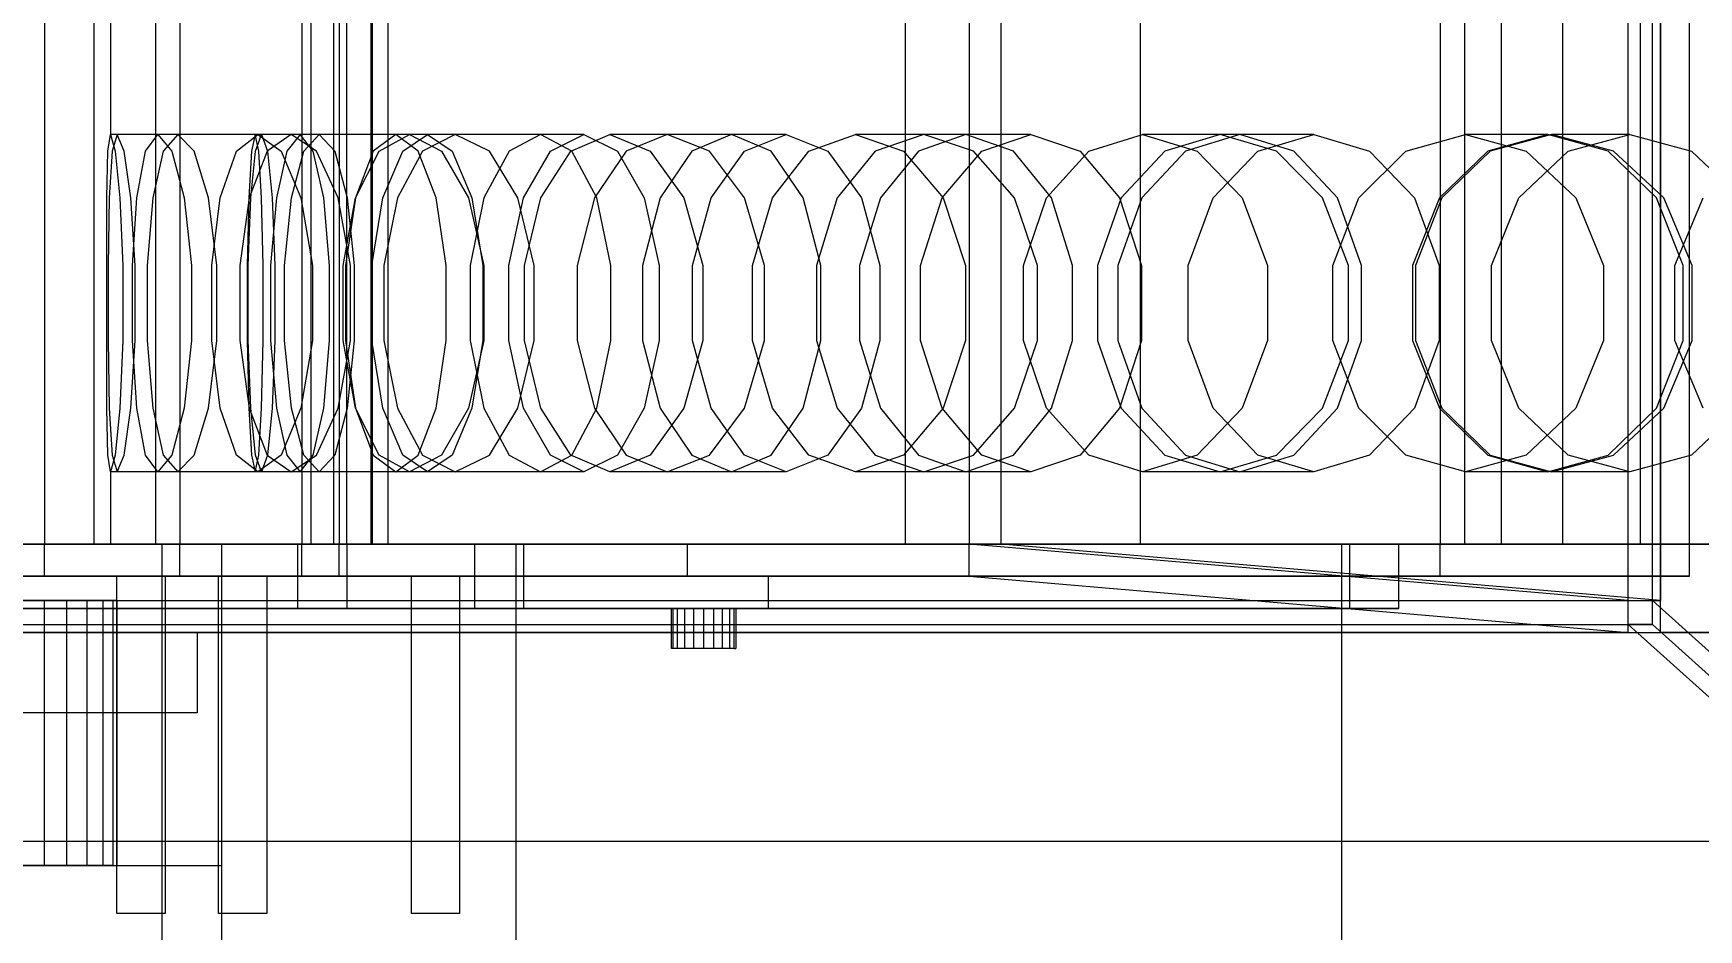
# Model space of a CAD drawing. Header units: millimetres. Extents: x -191664 to 191490, y -197311 to 10263.
# Drawn here: x 1173.6 to 1380.8, y -110438 to -110326.4 of the extents above; entities that cross this region are included whole.
import ezdxf

# ---------------------------------------------------------------- set-up
doc = ezdxf.new("R2010")
doc.units = ezdxf.units.MM
doc.layers.add('DET_briquetadora_superior', color=7, linetype='Continuous', lineweight=0)
doc.layers.add('R15_COTAS_TRANSPORTE_P', color=1, linetype='Continuous', lineweight=0)
doc.dimstyles.new('PLANTA_20', dxfattribs={"dimtxt": 50, "dimasz": 30, "dimexe": 30, "dimexo": 16, "dimgap": 20, "dimtad": 1, "dimtih": 1, "dimtoh": 1, "dimdec": 1, "dimzin": 0, "dimdsep": 46, "dimcen": 0.09, "dimadec": 0, "dimazin": 0, "dimtfac": 1, "dimtdec": 4, "dimtofl": 0, "dimtmove": 0, "dimatfit": 3, "dimfxl": 1, "dimtolj": 1, "dimtzin": 0, "dimarcsym": 0})

# ---------------------------------------------------------------- blocks, each defined once
blk = doc.blocks.new('*D131')
at = {"layer": 'Defpoints', "color": 0, "transparency": 16777216}
for p in [(1100, -183968.15), (1139.8, -184162.66), (1104.62, -184212), (1304.62, -184212), (1304.62, -184212)]:
    blk.add_point(p, dxfattribs=at)
at = {"layer": 'R15_COTAS_TRANSPORTE_P', "color": 0, "lineweight": -2, "transparency": 16777216}
blk.add_arc((1304.62, -184212), 172.05, 140.0034, 169.9966, dxfattribs=at)
at = {"layer": 'R15_COTAS_TRANSPORTE_P', "color": 0, "transparency": 16777216}
for points in [[(1169.28, -184097.88), (1176.35, -184104.95), (1194.03, -184080.2)], [(1140.17, -184182.55), (1130.2, -184181.68), (1132.57, -184212)]]:
    blk.add_solid(points, dxfattribs=at)
blk = doc.blocks.new('*D133')
at = {"layer": 'Defpoints', "color": 0, "transparency": 16777216}
for p in [(439.69, -194147.98), (217.89, -194406.09), (-500, -194490), (-500, -194490), (500, -194490)]:
    blk.add_point(p, dxfattribs=at)
at = {"layer": 'R15_COTAS_TRANSPORTE_P', "color": 0, "lineweight": -2, "transparency": 16777216}
blk.add_arc((-500, -194490), 722.77, 2.37834, 17.62166, dxfattribs=at)
at = {"layer": 'R15_COTAS_TRANSPORTE_P', "color": 0, "transparency": 16777216}
for points in [[(184.12, -194272.81), (193.59, -194269.58), (179.18, -194242.8)], [(227.15, -194459.9), (217.15, -194460.11), (222.77, -194490)]]:
    blk.add_solid(points, dxfattribs=at)

msp = doc.modelspace()

# ---------------------------------------------------------------- linework, layer by layer
at = {"layer": 'DET_briquetadora_superior', "color": 8, "true_color": 0x6f7d84}
for p, q in [((1376, -110401), (1376, -110019)), ((1372, -110397), (1372, -110023)), ((1376, -110023), (1376, -110397)), ((1207, -110030), (1207, -110390)), ((1211, -110390), (1211, -110030)), ((1290, -110030), (1290, -110390)), ((1294, -110390), (1294, -110030)), ((1290, -110390), (1060, -110390)), ((1095, -110390), (1255, -110390)), ((1207, -110390), (1143, -110390)), ((1290, -110390), (1207, -110390)), ((1207, -110394), (1207, -110390)), ((1211, -110390), (1207, -110390)), ((1294, -110390), (1211, -110390)), ((1255, -110394), (1255, -110390)), ((1255, -110390), (1290, -110390)), ((1372, -110397), (1290, -110390)), ((1290, -110394), (1290, -110390)), ((1294, -110390), (1290, -110390)), ((1376, -110397), (1294, -110390)), ((1060, -110394), (1290, -110394)), ((1255, -110394), (1095, -110394)), ((1143, -110394), (1207, -110394)), ((1207, -110394), (1290, -110394)), ((1290, -110394), (1255, -110394)), ((1290, -110394), (1372, -110401)), ((978, -110397), (1372, -110397)), ((1372, -110401), (1372, -110397)), ((1372, -110397), (1376, -110397)), ((948, -110401), (1402, -110401)), ((1372, -110401), (978, -110401)), ((1402, -110401), (1376, -110401)), ((1402, -110427), (948, -110427))]:
    msp.add_line(p, q, dxfattribs=at)
at = {"layer": 'DET_briquetadora_superior', "color": 253, "true_color": 0xa8b8bb}
for p, q in [((1372, -110400), (1372, -110020)), ((1375, -110400), (1375, -110020)), ((975, -110397), (1375, -110397)), ((1375, -110397), (1525, -110532)), ((1375, -110400), (1375, -110397)), ((975, -110400), (1375, -110400)), ((1522, -110535), (1372, -110400)), ((1375, -110400), (1372, -110400)), ((1375, -110400), (1525, -110535))]:
    msp.add_line(p, q, dxfattribs=at)
at = {"layer": 'DET_briquetadora_superior', "color": 254, "true_color": 0xd5dbd6}
for p, q in [((1175, -110030), (1175, -110390)), ((1181.13, -110030), (1181.13, -110390)), ((1211.64, -110030), (1211.64, -110390)), ((1217.77, -110390), (1217.77, -110030)), ((1373.49, -110030), (1373.49, -110390)), ((1379.62, -110390), (1379.62, -110030)), ((1138.36, -110390), (1175, -110390)), ((1373.49, -110390), (1168.87, -110390)), ((1175, -110390), (1168.87, -110390)), ((1175, -110390), (1379.62, -110390)), ((1211.64, -110390), (1175, -110390)), ((1181.13, -110390), (1175, -110390)), ((1181.13, -110390), (1217.77, -110390)), ((1211.64, -110390), (1217.77, -110390)), ((1373.49, -110390), (1379.62, -110390))]:
    msp.add_line(p, q, dxfattribs=at)
at = {"layer": 'DET_briquetadora_superior', "color": 250, "true_color": 0x30373b}
for p, q in [((1188.79, -110030), (1188.79, -110390)), ((1208.13, -110030), (1208.13, -110390)), ((1215.79, -110390), (1215.79, -110030)), ((1356.18, -110030), (1356.18, -110390)), ((1363.85, -110390), (1363.85, -110030)), ((1356.18, -110390), (1161.21, -110390)), ((1168.87, -110390), (1363.85, -110390)), ((1208.13, -110390), (1181.13, -110390)), ((1188.79, -110390), (1181.13, -110390)), ((1188.79, -110390), (1215.79, -110390)), ((1208.13, -110390), (1215.79, -110390)), ((1356.18, -110390), (1363.85, -110390))]:
    msp.add_line(p, q, dxfattribs=at)
at = {"layer": 'DET_briquetadora_superior', "color": 252, "true_color": 0x77858c}
for p, q in [((1191.85, -110030), (1191.85, -110390)), ((1212.58, -110030), (1212.58, -110390)), ((1215.64, -110390), (1215.64, -110030)), ((1348.62, -110030), (1348.62, -110390)), ((1351.69, -110390), (1351.69, -110030)), ((1348.62, -110390), (1158.15, -110390)), ((1161.21, -110390), (1351.69, -110390)), ((1212.58, -110390), (1188.79, -110390)), ((1191.85, -110390), (1188.79, -110390)), ((1191.85, -110390), (1215.64, -110390)), ((1212.58, -110390), (1215.64, -110390)), ((1348.62, -110390), (1351.69, -110390))]:
    msp.add_line(p, q, dxfattribs=at)
at = {"layer": 'DET_briquetadora_superior', "color": 9, "true_color": 0xb9c3c2}
for p, q in [((1282.1, -110390), (1282.1, -110030)), ((1311.28, -110030), (1311.28, -110390)), ((1371.99, -110390), (1371.99, -110030)), ((1183.22, -110321), (1183.22, -110339)), ((1182.88, -110341.08), (1183.22, -110339)), ((1201.2, -110339), (1183.22, -110339)), ((1183.22, -110339), (1183.78, -110341.08)), ((1184.06, -110339), (1183.42, -110341.08)), ((1202, -110339), (1184.06, -110339)), ((1184.91, -110341.08), (1184.06, -110339)), ((1187.56, -110341.08), (1189.09, -110339)), ((1206.8, -110339), (1189.09, -110339)), ((1189.09, -110339), (1190.82, -110341.08)), ((1191.59, -110339), (1189.77, -110341.08)), ((1209.18, -110339), (1191.59, -110339)), ((1193.62, -110341.08), (1191.59, -110339)), ((1198.87, -110341.08), (1201.55, -110339)), ((1201.2, -110339), (1200.75, -110341.08)), ((1201.65, -110341.08), (1201.2, -110339)), ((1201.26, -110341.08), (1202, -110339)), ((1218.69, -110339), (1201.55, -110339)), ((1201.55, -110339), (1204.44, -110341.08)), ((1202, -110339), (1202.75, -110341.08)), ((1205.68, -110339), (1202.71, -110341.08)), ((1206.8, -110339), (1205.16, -110341.08)), ((1222.63, -110339), (1205.68, -110339)), ((1208.85, -110341.08), (1205.68, -110339)), ((1208.43, -110341.08), (1206.8, -110339)), ((1207.26, -110341.08), (1209.18, -110339)), ((1209.18, -110339), (1211.11, -110341.08)), ((1218.69, -110339), (1215.9, -110341.08)), ((1216.61, -110341.08), (1220.41, -110339)), ((1221.48, -110341.08), (1218.69, -110339)), ((1219.56, -110341.08), (1222.63, -110339)), ((1236.68, -110339), (1220.41, -110339)), ((1220.41, -110339), (1224.4, -110341.08)), ((1226.09, -110339), (1222.02, -110341.08)), ((1222.63, -110339), (1225.7, -110341.08)), ((1242.1, -110339), (1226.09, -110339)), ((1230.34, -110341.08), (1226.09, -110339)), ((1236.68, -110339), (1232.79, -110341.08)), ((1240.58, -110341.08), (1236.68, -110339)), ((1237.94, -110341.08), (1242.1, -110339)), ((1240.49, -110341.08), (1245.33, -110339)), ((1242.1, -110339), (1246.26, -110341.08)), ((1260.46, -110339), (1245.33, -110339)), ((1245.33, -110339), (1250.36, -110341.08)), ((1252.47, -110339), (1247.37, -110341.08)), ((1267.27, -110339), (1252.47, -110339)), ((1257.74, -110341.08), (1252.47, -110339)), ((1260.46, -110339), (1255.52, -110341.08)), ((1265.4, -110341.08), (1260.46, -110339)), ((1262.08, -110341.08), (1267.27, -110339)), ((1267.27, -110339), (1272.45, -110341.08)), ((1270.08, -110341.08), (1275.9, -110339)), ((1289.62, -110339), (1275.9, -110339)), ((1275.9, -110339), (1281.87, -110341.08)), ((1284.36, -110339), (1278.32, -110341.08)), ((1289.62, -110339), (1283.73, -110341.08)), ((1297.7, -110339), (1284.36, -110339)), ((1290.56, -110341.08), (1284.36, -110339)), ((1295.52, -110341.08), (1289.62, -110339)), ((1291.58, -110341.08), (1297.7, -110339)), ((1297.7, -110339), (1303.82, -110341.08)), ((1304.9, -110341.08), (1311.58, -110339)), ((1323.67, -110339), (1311.58, -110339)), ((1311.58, -110339), (1318.4, -110341.08)), ((1321.23, -110339), (1314.35, -110341.08)), ((1323.67, -110339), (1316.92, -110341.08)), ((1332.88, -110339), (1321.23, -110339)), ((1328.25, -110341.08), (1321.23, -110339)), ((1330.42, -110341.08), (1323.67, -110339)), ((1325.93, -110341.08), (1332.88, -110339)), ((1332.88, -110339), (1339.82, -110341.08)), ((1344.34, -110341.08), (1351.77, -110339)), ((1362.01, -110339), (1351.77, -110339)), ((1351.77, -110339), (1359.32, -110341.08)), ((1362.01, -110339), (1354.52, -110341.08)), ((1362.44, -110339), (1354.84, -110341.08)), ((1369.51, -110341.08), (1362.01, -110339)), ((1372.2, -110339), (1362.44, -110339)), ((1370.16, -110341.08), (1362.44, -110339)), ((1364.54, -110341.08), (1372.2, -110339)), ((1372.2, -110339), (1379.85, -110341.08)), ((1182.76, -110346.91), (1182.88, -110341.08)), ((1183.42, -110341.08), (1183.06, -110346.91)), ((1183.78, -110341.08), (1184.37, -110346.91)), ((1185.75, -110346.91), (1184.91, -110341.08)), ((1186.49, -110346.91), (1187.56, -110341.08)), ((1189.77, -110341.08), (1188.46, -110346.91)), ((1190.82, -110341.08), (1192.36, -110346.91)), ((1195.39, -110346.91), (1193.62, -110341.08)), ((1196.86, -110346.91), (1198.87, -110341.08)), ((1200.75, -110341.08), (1200.4, -110346.91)), ((1202.71, -110341.08), (1200.47, -110346.91)), ((1200.66, -110346.91), (1201.26, -110341.08)), ((1202.01, -110346.91), (1201.65, -110341.08)), ((1202.75, -110341.08), (1203.34, -110346.91)), ((1205.16, -110341.08), (1203.86, -110346.91)), ((1204.44, -110341.08), (1206.9, -110346.91)), ((1205.72, -110346.91), (1207.26, -110341.08)), ((1209.73, -110346.91), (1208.43, -110341.08)), ((1211.53, -110346.91), (1208.85, -110341.08)), ((1211.11, -110341.08), (1212.65, -110346.91)), ((1215.9, -110341.08), (1213.67, -110346.91)), ((1213.7, -110346.91), (1216.61, -110341.08)), ((1217.1, -110346.91), (1219.56, -110341.08)), ((1222.02, -110341.08), (1218.89, -110346.91)), ((1223.71, -110346.91), (1221.48, -110341.08)), ((1224.4, -110341.08), (1227.74, -110346.91)), ((1225.7, -110341.08), (1228.16, -110346.91)), ((1232.79, -110341.08), (1229.66, -110346.91)), ((1233.89, -110346.91), (1230.34, -110341.08)), ((1234.6, -110346.91), (1237.94, -110341.08)), ((1236.73, -110346.91), (1240.49, -110341.08)), ((1243.7, -110346.91), (1240.58, -110341.08)), ((1247.37, -110341.08), (1243.4, -110346.91)), ((1246.26, -110341.08), (1249.6, -110346.91)), ((1250.36, -110341.08), (1254.52, -110346.91)), ((1255.52, -110341.08), (1251.57, -110346.91)), ((1262.09, -110346.91), (1257.74, -110341.08)), ((1257.92, -110346.91), (1262.08, -110341.08)), ((1269.36, -110346.91), (1265.4, -110341.08)), ((1265.54, -110346.91), (1270.08, -110341.08)), ((1272.45, -110341.08), (1276.61, -110346.91)), ((1278.32, -110341.08), (1273.59, -110346.91)), ((1283.73, -110341.08), (1279, -110346.91)), ((1281.87, -110341.08), (1286.78, -110346.91)), ((1286.67, -110346.91), (1291.58, -110341.08)), ((1295.64, -110346.91), (1290.56, -110341.08)), ((1300.25, -110346.91), (1295.52, -110341.08)), ((1299.65, -110346.91), (1304.9, -110341.08)), ((1303.82, -110341.08), (1308.73, -110346.91)), ((1314.35, -110341.08), (1308.93, -110346.91)), ((1316.92, -110341.08), (1311.5, -110346.91)), ((1318.4, -110341.08), (1323.98, -110346.91)), ((1320.36, -110346.91), (1325.93, -110341.08)), ((1333.97, -110346.91), (1328.25, -110341.08)), ((1335.83, -110346.91), (1330.42, -110341.08)), ((1338.47, -110346.91), (1344.34, -110341.08)), ((1339.82, -110341.08), (1345.4, -110346.91)), ((1354.52, -110341.08), (1348.51, -110346.91)), ((1354.84, -110341.08), (1348.83, -110346.91)), ((1358.4, -110346.91), (1364.54, -110341.08)), ((1359.32, -110341.08), (1365.47, -110346.91)), ((1375.51, -110346.91), (1369.51, -110341.08)), ((1376.43, -110346.91), (1370.16, -110341.08)), ((1379.85, -110341.08), (1386, -110346.91)), ((1182.75, -110355.33), (1182.76, -110346.91)), ((1183.06, -110346.91), (1182.92, -110355.33)), ((1184.37, -110346.91), (1184.76, -110355.33)), ((1186.27, -110355.33), (1185.75, -110346.91)), ((1185.95, -110355.33), (1186.49, -110346.91)), ((1188.46, -110346.91), (1187.79, -110355.33)), ((1192.36, -110346.91), (1193.28, -110355.33)), ((1196.44, -110355.33), (1195.39, -110346.91)), ((1195.8, -110355.33), (1196.86, -110346.91)), ((1200.47, -110346.91), (1199.29, -110355.33)), ((1200.4, -110346.91), (1200.2, -110355.33)), ((1200.33, -110355.33), (1200.66, -110346.91)), ((1202.21, -110355.33), (1202.01, -110346.91)), ((1203.86, -110346.91), (1203.13, -110355.33)), ((1203.34, -110346.91), (1203.67, -110355.33)), ((1204.86, -110355.33), (1205.72, -110346.91)), ((1206.9, -110346.91), (1208.33, -110355.33)), ((1210.46, -110355.33), (1209.73, -110346.91)), ((1213.08, -110355.33), (1211.53, -110346.91)), ((1212.14, -110355.33), (1213.7, -110346.91)), ((1213.67, -110346.91), (1212.43, -110355.33)), ((1212.65, -110346.91), (1213.51, -110355.33)), ((1215.73, -110355.33), (1217.1, -110346.91)), ((1218.89, -110346.91), (1217.21, -110355.33)), ((1224.95, -110355.33), (1223.71, -110346.91)), ((1227.74, -110346.91), (1229.65, -110355.33)), ((1229.66, -110346.91), (1227.93, -110355.33)), ((1228.16, -110346.91), (1229.52, -110355.33)), ((1232.74, -110355.33), (1234.6, -110346.91)), ((1235.92, -110355.33), (1233.89, -110346.91)), ((1234.69, -110355.33), (1236.73, -110346.91)), ((1243.4, -110346.91), (1241.25, -110355.33)), ((1245.44, -110355.33), (1243.7, -110346.91)), ((1251.57, -110346.91), (1249.37, -110355.33)), ((1249.6, -110346.91), (1251.45, -110355.33)), ((1254.52, -110346.91), (1256.88, -110355.33)), ((1255.61, -110355.33), (1257.92, -110346.91)), ((1264.56, -110355.33), (1262.09, -110346.91)), ((1263.06, -110355.33), (1265.54, -110346.91)), ((1271.56, -110355.33), (1269.36, -110346.91)), ((1273.59, -110346.91), (1271.01, -110355.33)), ((1279, -110346.91), (1276.38, -110355.33)), ((1276.61, -110346.91), (1278.92, -110355.33)), ((1283.95, -110355.33), (1286.67, -110346.91)), ((1286.78, -110346.91), (1289.55, -110355.33)), ((1298.51, -110355.33), (1295.64, -110346.91)), ((1296.77, -110355.33), (1299.65, -110346.91)), ((1302.87, -110355.33), (1300.25, -110346.91)), ((1308.93, -110346.91), (1305.97, -110355.33)), ((1311.5, -110346.91), (1308.5, -110355.33)), ((1308.73, -110346.91), (1311.45, -110355.33)), ((1317.27, -110355.33), (1320.36, -110346.91)), ((1323.98, -110346.91), (1327.11, -110355.33)), ((1337.19, -110355.33), (1333.97, -110346.91)), ((1335.24, -110355.33), (1338.47, -110346.91)), ((1338.84, -110355.33), (1335.83, -110346.91)), ((1348.51, -110346.91), (1345.18, -110355.33)), ((1345.4, -110346.91), (1348.49, -110355.33)), ((1348.83, -110346.91), (1345.53, -110355.33)), ((1354.99, -110355.33), (1358.4, -110346.91)), ((1365.47, -110346.91), (1368.91, -110355.33)), ((1378.85, -110355.33), (1375.51, -110346.91)), ((1379.94, -110355.33), (1376.43, -110346.91)), ((1377.81, -110355.33), (1381.33, -110346.91)), ((1182.75, -110364.67), (1182.75, -110355.33)), ((1182.92, -110355.33), (1182.92, -110364.67)), ((1184.76, -110355.33), (1184.76, -110364.67)), ((1185.95, -110364.67), (1185.95, -110355.33)), ((1186.27, -110364.67), (1186.27, -110355.33)), ((1187.79, -110355.33), (1187.79, -110364.67)), ((1193.28, -110355.33), (1193.28, -110364.67)), ((1195.8, -110364.67), (1195.8, -110355.33)), ((1196.44, -110364.67), (1196.44, -110355.33)), ((1199.29, -110355.33), (1199.29, -110364.67)), ((1200.2, -110355.33), (1200.2, -110364.67)), ((1200.33, -110364.67), (1200.33, -110355.33)), ((1202.21, -110364.67), (1202.21, -110355.33)), ((1203.13, -110355.33), (1203.13, -110364.67)), ((1203.67, -110355.33), (1203.67, -110364.67)), ((1204.86, -110364.67), (1204.86, -110355.33)), ((1208.33, -110355.33), (1208.33, -110364.67)), ((1210.46, -110364.67), (1210.46, -110355.33)), ((1212.14, -110364.67), (1212.14, -110355.33)), ((1212.43, -110355.33), (1212.43, -110364.67)), ((1213.08, -110364.67), (1213.08, -110355.33)), ((1213.51, -110355.33), (1213.51, -110364.67)), ((1215.73, -110364.67), (1215.73, -110355.33)), ((1217.21, -110355.33), (1217.21, -110364.67)), ((1224.95, -110364.67), (1224.95, -110355.33)), ((1227.93, -110355.33), (1227.93, -110364.67)), ((1229.52, -110355.33), (1229.52, -110364.67)), ((1229.65, -110355.33), (1229.65, -110364.67)), ((1232.74, -110364.67), (1232.74, -110355.33)), ((1234.69, -110364.67), (1234.69, -110355.33)), ((1235.92, -110364.67), (1235.92, -110355.33)), ((1241.25, -110355.33), (1241.25, -110364.67)), ((1245.44, -110364.67), (1245.44, -110355.33)), ((1249.37, -110355.33), (1249.37, -110364.67)), ((1251.45, -110355.33), (1251.45, -110364.67)), ((1255.61, -110364.67), (1255.61, -110355.33)), ((1256.88, -110355.33), (1256.88, -110364.67)), ((1263.06, -110364.67), (1263.06, -110355.33)), ((1264.56, -110364.67), (1264.56, -110355.33)), ((1271.01, -110355.33), (1271.01, -110364.67)), ((1271.56, -110364.67), (1271.56, -110355.33)), ((1276.38, -110355.33), (1276.38, -110364.67)), ((1278.92, -110355.33), (1278.92, -110364.67)), ((1283.95, -110364.67), (1283.95, -110355.33)), ((1289.55, -110355.33), (1289.55, -110364.67)), ((1296.77, -110364.67), (1296.77, -110355.33)), ((1298.51, -110364.67), (1298.51, -110355.33)), ((1302.87, -110364.67), (1302.87, -110355.33)), ((1305.97, -110355.33), (1305.97, -110364.67)), ((1308.5, -110355.33), (1308.5, -110364.67)), ((1311.45, -110355.33), (1311.45, -110364.67)), ((1317.27, -110364.67), (1317.27, -110355.33)), ((1327.11, -110355.33), (1327.11, -110364.67)), ((1335.24, -110364.67), (1335.24, -110355.33)), ((1337.19, -110364.67), (1337.19, -110355.33)), ((1338.84, -110364.67), (1338.84, -110355.33)), ((1345.18, -110355.33), (1345.18, -110364.67)), ((1345.53, -110355.33), (1345.53, -110364.67)), ((1348.49, -110355.33), (1348.49, -110364.67)), ((1354.99, -110364.67), (1354.99, -110355.33)), ((1368.91, -110355.33), (1368.91, -110364.67)), ((1377.81, -110364.67), (1377.81, -110355.33)), ((1378.85, -110364.67), (1378.85, -110355.33)), ((1379.94, -110364.67), (1379.94, -110355.33)), ((1182.76, -110373.09), (1182.75, -110364.67)), ((1182.92, -110364.67), (1183.06, -110373.09)), ((1184.76, -110364.67), (1184.37, -110373.09)), ((1185.75, -110373.09), (1186.27, -110364.67)), ((1186.49, -110373.09), (1185.95, -110364.67)), ((1187.79, -110364.67), (1188.46, -110373.09)), ((1193.28, -110364.67), (1192.36, -110373.09)), ((1195.39, -110373.09), (1196.44, -110364.67)), ((1196.86, -110373.09), (1195.8, -110364.67)), ((1199.29, -110364.67), (1200.47, -110373.09)), ((1200.2, -110364.67), (1200.4, -110373.09)), ((1200.66, -110373.09), (1200.33, -110364.67)), ((1202.01, -110373.09), (1202.21, -110364.67)), ((1203.13, -110364.67), (1203.86, -110373.09)), ((1203.67, -110364.67), (1203.34, -110373.09)), ((1205.72, -110373.09), (1204.86, -110364.67)), ((1208.33, -110364.67), (1206.9, -110373.09)), ((1209.73, -110373.09), (1210.46, -110364.67)), ((1211.53, -110373.09), (1213.08, -110364.67)), ((1213.7, -110373.09), (1212.14, -110364.67)), ((1212.43, -110364.67), (1213.67, -110373.09)), ((1213.51, -110364.67), (1212.65, -110373.09)), ((1217.1, -110373.09), (1215.73, -110364.67)), ((1217.21, -110364.67), (1218.89, -110373.09)), ((1223.71, -110373.09), (1224.95, -110364.67)), ((1229.65, -110364.67), (1227.74, -110373.09)), ((1227.93, -110364.67), (1229.66, -110373.09)), ((1229.52, -110364.67), (1228.16, -110373.09)), ((1234.6, -110373.09), (1232.74, -110364.67)), ((1233.89, -110373.09), (1235.92, -110364.67)), ((1236.73, -110373.09), (1234.69, -110364.67)), ((1241.25, -110364.67), (1243.4, -110373.09)), ((1243.7, -110373.09), (1245.44, -110364.67)), ((1249.37, -110364.67), (1251.57, -110373.09)), ((1251.45, -110364.67), (1249.6, -110373.09)), ((1256.88, -110364.67), (1254.52, -110373.09)), ((1257.92, -110373.09), (1255.61, -110364.67)), ((1262.09, -110373.09), (1264.56, -110364.67)), ((1265.54, -110373.09), (1263.06, -110364.67)), ((1269.36, -110373.09), (1271.56, -110364.67)), ((1271.01, -110364.67), (1273.59, -110373.09)), ((1276.38, -110364.67), (1279, -110373.09)), ((1278.92, -110364.67), (1276.61, -110373.09)), ((1286.67, -110373.09), (1283.95, -110364.67)), ((1289.55, -110364.67), (1286.78, -110373.09)), ((1295.64, -110373.09), (1298.51, -110364.67)), ((1299.65, -110373.09), (1296.77, -110364.67)), ((1300.25, -110373.09), (1302.87, -110364.67)), ((1305.97, -110364.67), (1308.93, -110373.09)), ((1308.5, -110364.67), (1311.5, -110373.09)), ((1311.45, -110364.67), (1308.73, -110373.09)), ((1320.36, -110373.09), (1317.27, -110364.67)), ((1327.11, -110364.67), (1323.98, -110373.09)), ((1333.97, -110373.09), (1337.19, -110364.67)), ((1338.47, -110373.09), (1335.24, -110364.67)), ((1335.83, -110373.09), (1338.84, -110364.67)), ((1345.18, -110364.67), (1348.51, -110373.09)), ((1348.49, -110364.67), (1345.4, -110373.09)), ((1345.53, -110364.67), (1348.83, -110373.09)), ((1358.4, -110373.09), (1354.99, -110364.67)), ((1368.91, -110364.67), (1365.47, -110373.09)), ((1375.51, -110373.09), (1378.85, -110364.67)), ((1376.43, -110373.09), (1379.94, -110364.67)), ((1381.33, -110373.09), (1377.81, -110364.67)), ((1182.88, -110378.92), (1182.76, -110373.09)), ((1183.06, -110373.09), (1183.42, -110378.92)), ((1184.37, -110373.09), (1183.78, -110378.92)), ((1184.91, -110378.92), (1185.75, -110373.09)), ((1187.56, -110378.92), (1186.49, -110373.09)), ((1188.46, -110373.09), (1189.77, -110378.92)), ((1192.36, -110373.09), (1190.82, -110378.92)), ((1193.62, -110378.92), (1195.39, -110373.09)), ((1198.87, -110378.92), (1196.86, -110373.09)), ((1200.4, -110373.09), (1200.75, -110378.92)), ((1200.47, -110373.09), (1202.71, -110378.92)), ((1201.26, -110378.92), (1200.66, -110373.09)), ((1201.65, -110378.92), (1202.01, -110373.09)), ((1203.34, -110373.09), (1202.75, -110378.92)), ((1203.86, -110373.09), (1205.16, -110378.92)), ((1206.9, -110373.09), (1204.44, -110378.92)), ((1207.26, -110378.92), (1205.72, -110373.09)), ((1208.43, -110378.92), (1209.73, -110373.09)), ((1208.85, -110378.92), (1211.53, -110373.09)), ((1212.65, -110373.09), (1211.11, -110378.92)), ((1213.67, -110373.09), (1215.9, -110378.92)), ((1216.61, -110378.92), (1213.7, -110373.09)), ((1219.56, -110378.92), (1217.1, -110373.09)), ((1218.89, -110373.09), (1222.02, -110378.92)), ((1221.48, -110378.92), (1223.71, -110373.09)), ((1227.74, -110373.09), (1224.4, -110378.92)), ((1228.16, -110373.09), (1225.7, -110378.92)), ((1229.66, -110373.09), (1232.79, -110378.92)), ((1230.34, -110378.92), (1233.89, -110373.09)), ((1237.94, -110378.92), (1234.6, -110373.09)), ((1240.49, -110378.92), (1236.73, -110373.09)), ((1240.58, -110378.92), (1243.7, -110373.09)), ((1243.4, -110373.09), (1247.37, -110378.92)), ((1249.6, -110373.09), (1246.26, -110378.92)), ((1254.52, -110373.09), (1250.36, -110378.92)), ((1251.57, -110373.09), (1255.52, -110378.92)), ((1257.74, -110378.92), (1262.09, -110373.09)), ((1262.08, -110378.92), (1257.92, -110373.09)), ((1265.4, -110378.92), (1269.36, -110373.09)), ((1270.08, -110378.92), (1265.54, -110373.09)), ((1276.61, -110373.09), (1272.45, -110378.92)), ((1273.59, -110373.09), (1278.32, -110378.92)), ((1279, -110373.09), (1283.73, -110378.92)), ((1286.78, -110373.09), (1281.87, -110378.92)), ((1291.58, -110378.92), (1286.67, -110373.09)), ((1290.56, -110378.92), (1295.64, -110373.09)), ((1295.52, -110378.92), (1300.25, -110373.09)), ((1304.9, -110378.92), (1299.65, -110373.09)), ((1308.73, -110373.09), (1303.82, -110378.92)), ((1308.93, -110373.09), (1314.35, -110378.92)), ((1311.5, -110373.09), (1316.92, -110378.92)), ((1323.98, -110373.09), (1318.4, -110378.92)), ((1325.93, -110378.92), (1320.36, -110373.09)), ((1328.25, -110378.92), (1333.97, -110373.09)), ((1330.42, -110378.92), (1335.83, -110373.09)), ((1344.34, -110378.92), (1338.47, -110373.09)), ((1345.4, -110373.09), (1339.82, -110378.92)), ((1348.51, -110373.09), (1354.52, -110378.92)), ((1348.83, -110373.09), (1354.84, -110378.92)), ((1364.54, -110378.92), (1358.4, -110373.09)), ((1365.47, -110373.09), (1359.32, -110378.92)), ((1369.51, -110378.92), (1375.51, -110373.09)), ((1370.16, -110378.92), (1376.43, -110373.09)), ((1386, -110373.09), (1379.85, -110378.92)), ((1183.22, -110381), (1182.88, -110378.92)), ((1183.78, -110378.92), (1183.22, -110381)), ((1183.42, -110378.92), (1184.06, -110381)), ((1184.06, -110381), (1184.91, -110378.92)), ((1189.09, -110381), (1187.56, -110378.92)), ((1190.82, -110378.92), (1189.09, -110381)), ((1189.77, -110378.92), (1191.59, -110381)), ((1191.59, -110381), (1193.62, -110378.92)), ((1201.55, -110381), (1198.87, -110378.92)), ((1200.75, -110378.92), (1201.2, -110381)), ((1201.2, -110381), (1201.65, -110378.92)), ((1202, -110381), (1201.26, -110378.92)), ((1204.44, -110378.92), (1201.55, -110381)), ((1202.75, -110378.92), (1202, -110381)), ((1202.71, -110378.92), (1205.68, -110381)), ((1205.16, -110378.92), (1206.8, -110381)), ((1205.68, -110381), (1208.85, -110378.92)), ((1206.8, -110381), (1208.43, -110378.92)), ((1209.18, -110381), (1207.26, -110378.92)), ((1211.11, -110378.92), (1209.18, -110381)), ((1215.9, -110378.92), (1218.69, -110381)), ((1220.41, -110381), (1216.61, -110378.92)), ((1218.69, -110381), (1221.48, -110378.92)), ((1222.63, -110381), (1219.56, -110378.92)), ((1224.4, -110378.92), (1220.41, -110381)), ((1222.02, -110378.92), (1226.09, -110381)), ((1225.7, -110378.92), (1222.63, -110381)), ((1226.09, -110381), (1230.34, -110378.92)), ((1232.79, -110378.92), (1236.68, -110381)), ((1236.68, -110381), (1240.58, -110378.92)), ((1242.1, -110381), (1237.94, -110378.92)), ((1245.33, -110381), (1240.49, -110378.92)), ((1246.26, -110378.92), (1242.1, -110381)), ((1250.36, -110378.92), (1245.33, -110381)), ((1247.37, -110378.92), (1252.47, -110381)), ((1252.47, -110381), (1257.74, -110378.92)), ((1255.52, -110378.92), (1260.46, -110381)), ((1260.46, -110381), (1265.4, -110378.92)), ((1267.27, -110381), (1262.08, -110378.92)), ((1272.45, -110378.92), (1267.27, -110381)), ((1275.9, -110381), (1270.08, -110378.92)), ((1281.87, -110378.92), (1275.9, -110381)), ((1278.32, -110378.92), (1284.36, -110381)), ((1283.73, -110378.92), (1289.62, -110381)), ((1284.36, -110381), (1290.56, -110378.92)), ((1289.62, -110381), (1295.52, -110378.92)), ((1297.7, -110381), (1291.58, -110378.92)), ((1303.82, -110378.92), (1297.7, -110381)), ((1311.58, -110381), (1304.9, -110378.92)), ((1318.4, -110378.92), (1311.58, -110381)), ((1314.35, -110378.92), (1321.23, -110381)), ((1316.92, -110378.92), (1323.67, -110381)), ((1321.23, -110381), (1328.25, -110378.92)), ((1323.67, -110381), (1330.42, -110378.92)), ((1332.88, -110381), (1325.93, -110378.92)), ((1339.82, -110378.92), (1332.88, -110381)), ((1351.77, -110381), (1344.34, -110378.92)), ((1359.32, -110378.92), (1351.77, -110381)), ((1354.52, -110378.92), (1362.01, -110381)), ((1354.84, -110378.92), (1362.44, -110381)), ((1362.01, -110381), (1369.51, -110378.92)), ((1362.44, -110381), (1370.16, -110378.92)), ((1372.2, -110381), (1364.54, -110378.92)), ((1379.85, -110378.92), (1372.2, -110381)), ((1201.2, -110381), (1183.22, -110381)), ((1183.22, -110381), (1183.22, -110390)), ((1202, -110381), (1184.06, -110381)), ((1206.8, -110381), (1189.09, -110381)), ((1209.18, -110381), (1191.59, -110381)), ((1218.69, -110381), (1201.55, -110381)), ((1222.63, -110381), (1205.68, -110381)), ((1236.68, -110381), (1220.41, -110381)), ((1242.1, -110381), (1226.09, -110381)), ((1260.46, -110381), (1245.33, -110381)), ((1267.27, -110381), (1252.47, -110381)), ((1289.62, -110381), (1275.9, -110381)), ((1297.7, -110381), (1284.36, -110381)), ((1323.67, -110381), (1311.58, -110381)), ((1332.88, -110381), (1321.23, -110381)), ((1362.01, -110381), (1351.77, -110381)), ((1372.2, -110381), (1362.44, -110381)), ((1183.29, -110390), (1182.75, -110390)), ((1182.75, -110390), (1183.22, -110390)), ((1183.22, -110390), (1184.7, -110390)), ((1184.83, -110390), (1183.29, -110390)), ((1184.7, -110390), (1187.18, -110390)), ((1187.37, -110390), (1184.83, -110390)), ((1187.18, -110390), (1190.65, -110390)), ((1190.9, -110390), (1187.37, -110390)), ((1190.65, -110390), (1195.12, -110390)), ((1195.43, -110390), (1190.9, -110390)), ((1195.12, -110390), (1200.55, -110390)), ((1200.93, -110390), (1195.43, -110390)), ((1200.55, -110390), (1206.95, -110390)), ((1207.38, -110390), (1200.93, -110390)), ((1206.95, -110390), (1214.29, -110390)), ((1214.78, -110390), (1207.38, -110390)), ((1214.29, -110390), (1222.56, -110390)), ((1223.11, -110390), (1214.78, -110390)), ((1222.56, -110390), (1231.74, -110390)), ((1232.34, -110390), (1223.11, -110390)), ((1231.74, -110390), (1241.79, -110390)), ((1242.45, -110390), (1232.34, -110390)), ((1241.79, -110390), (1252.7, -110390)), ((1253.41, -110390), (1242.45, -110390)), ((1252.7, -110390), (1264.44, -110390)), ((1265.2, -110390), (1253.41, -110390)), ((1264.44, -110390), (1276.97, -110390)), ((1277.78, -110390), (1265.2, -110390)), ((1276.97, -110390), (1290.27, -110390)), ((1291.13, -110390), (1277.78, -110390)), ((1284.68, -110390), (1282.1, -110390)), ((1282.1, -110390), (1286.37, -110390)), ((1293.71, -110390), (1284.68, -110390)), ((1286.37, -110390), (1296.83, -110390)), ((1290.27, -110390), (1304.3, -110390)), ((1305.2, -110390), (1291.13, -110390)), ((1307.81, -110390), (1293.71, -110390)), ((1296.83, -110390), (1311.89, -110390)), ((1304.3, -110390), (1319.03, -110390)), ((1319.97, -110390), (1305.2, -110390)), ((1311.28, -110390), (1305.65, -110390)), ((1305.65, -110390), (1305.83, -110390)), ((1305.83, -110390), (1311.8, -110390)), ((1324.84, -110390), (1307.81, -110390)), ((1322.17, -110390), (1311.28, -110390)), ((1311.8, -110390), (1322.98, -110390)), ((1311.89, -110390), (1329.26, -110390)), ((1319.03, -110390), (1334.41, -110390)), ((1335.39, -110390), (1319.97, -110390)), ((1337.25, -110390), (1322.17, -110390)), ((1322.98, -110390), (1338.28, -110390)), ((1342.21, -110390), (1324.84, -110390)), ((1329.26, -110390), (1346.29, -110390)), ((1336.35, -110390), (1333, -110390)), ((1333, -110390), (1335.99, -110390)), ((1334.41, -110390), (1350.41, -110390)), ((1351.43, -110390), (1335.39, -110390)), ((1335.99, -110390), (1344.73, -110390)), ((1345.37, -110390), (1336.35, -110390)), ((1336.35, -110390), (1336.35, -110440)), ((1355.04, -110390), (1337.25, -110390)), ((1338.28, -110390), (1356.18, -110390)), ((1357.27, -110390), (1342.21, -110390)), ((1344.73, -110390), (1357.48, -110390)), ((1358.28, -110390), (1345.37, -110390)), ((1346.29, -110390), (1360.39, -110390)), ((1350.41, -110390), (1366.99, -110390)), ((1368.04, -110390), (1351.43, -110390)), ((1373.82, -110390), (1355.04, -110390)), ((1356.18, -110390), (1374.96, -110390)), ((1367.73, -110390), (1357.27, -110390)), ((1357.48, -110390), (1371.72, -110390)), ((1372.52, -110390), (1358.28, -110390)), ((1360.39, -110390), (1369.42, -110390)), ((1366.99, -110390), (1384.1, -110390)), ((1371.99, -110390), (1367.73, -110390)), ((1385.18, -110390), (1368.04, -110390)), ((1369.42, -110390), (1371.99, -110390)), ((1371.72, -110390), (1384.63, -110390)), ((1385.27, -110390), (1372.52, -110390)), ((1391.72, -110390), (1373.82, -110390)), ((1374.96, -110390), (1392.75, -110390))]:
    msp.add_line(p, q, dxfattribs=at)
at = {"layer": 'DET_briquetadora_superior', "color": 8, "true_color": 0x64747c}
for p, q in [((1337.35, -110390), (1152.02, -110390)), ((1158.15, -110390), (1343.48, -110390)), ((1228.5, -110390), (1206.51, -110390)), ((1206.51, -110390), (1212.64, -110390)), ((1206.51, -110398), (1206.51, -110390)), ((1212.64, -110390), (1234.63, -110390)), ((1212.64, -110398), (1212.64, -110390)), ((1234.63, -110390), (1228.5, -110390)), ((1228.5, -110390), (1228.5, -110398)), ((1234.63, -110398), (1234.63, -110390)), ((1343.48, -110390), (1337.35, -110390)), ((1337.35, -110398), (1337.35, -110390)), ((1343.48, -110398), (1343.48, -110390)), ((1152.02, -110398), (1337.35, -110398)), ((1343.48, -110398), (1158.15, -110398)), ((1212.64, -110398), (1206.51, -110398)), ((1206.51, -110398), (1228.5, -110398)), ((1234.63, -110398), (1212.64, -110398)), ((1228.5, -110398), (1234.63, -110398)), ((1337.35, -110398), (1343.48, -110398))]:
    msp.add_line(p, q, dxfattribs=at)
at = {"layer": 'DET_briquetadora_superior', "color": 8, "true_color": 0x6d7b83}
for p, q in [((1153, -110390), (1197, -110390)), ((1189.64, -110440), (1189.64, -110390)), ((1189.64, -110390), (1233.64, -110390)), ((1189.64, -110394), (1189.64, -110390)), ((1197, -110390), (1197, -110440)), ((1197, -110390), (1197, -110394)), ((1233.64, -110390), (1233.64, -110440)), ((1233.64, -110390), (1233.64, -110394)), ((1197, -110394), (1153, -110394)), ((1184, -110436), (1184, -110394)), ((1184, -110394), (1190, -110394)), ((1233.64, -110394), (1189.64, -110394)), ((1190, -110394), (1190, -110436)), ((1196.64, -110436), (1196.64, -110394)), ((1196.64, -110394), (1202.64, -110394)), ((1202.64, -110394), (1202.64, -110436)), ((1220.64, -110436), (1220.64, -110394)), ((1220.64, -110394), (1226.64, -110394)), ((1226.64, -110394), (1226.64, -110436)), ((1190, -110436), (1184, -110436)), ((1202.64, -110436), (1196.64, -110436)), ((1226.64, -110436), (1220.64, -110436))]:
    msp.add_line(p, q, dxfattribs=at)
at = {"layer": 'DET_briquetadora_superior', "color": 8, "true_color": 0x728089}
for p, q in [((1175, -110390), (1158.15, -110390)), ((1175, -110394), (1175, -110390)), ((1191.85, -110390), (1175, -110390)), ((1228.5, -110390), (1191.85, -110390)), ((1191.85, -110394), (1191.85, -110390)), ((1211.64, -110390), (1228.5, -110390)), ((1211.64, -110394), (1211.64, -110390)), ((1228.5, -110390), (1228.5, -110394)), ((1348.62, -110390), (1379.62, -110390)), ((1348.62, -110394), (1348.62, -110390)), ((1379.62, -110394), (1379.62, -110390)), ((1138.36, -110394), (1175, -110394)), ((1348.62, -110394), (1158.15, -110394)), ((1158.15, -110394), (1175, -110394)), ((1175, -110394), (1379.62, -110394)), ((1211.64, -110394), (1175, -110394)), ((1175, -110394), (1191.85, -110394)), ((1191.85, -110394), (1228.5, -110394)), ((1228.5, -110394), (1211.64, -110394)), ((1379.62, -110394), (1348.62, -110394))]:
    msp.add_line(p, q, dxfattribs=at)
at = {"layer": 'DET_briquetadora_superior', "color": 143, "true_color": 0x82b6c5}
for p, q in [((1085, -110394), (1265, -110394)), ((1265, -110394), (1265, -110398)), ((1265, -110398), (1085, -110398))]:
    msp.add_line(p, q, dxfattribs=at)
at = {"layer": 'DET_briquetadora_superior', "color": 134, "true_color": 0x148da0}
for p, q in [((1175, -110397), (1172.22, -110397)), ((1177.78, -110397), (1175, -110397)), ((1175, -110430), (1175, -110397)), ((1180.29, -110397), (1177.78, -110397)), ((1177.78, -110430), (1177.78, -110397)), ((1182.28, -110397), (1180.29, -110397)), ((1180.29, -110430), (1180.29, -110397)), ((1183.56, -110397), (1182.28, -110397)), ((1182.28, -110430), (1182.28, -110397)), ((1184, -110397), (1183.56, -110397)), ((1183.56, -110430), (1183.56, -110397)), ((1184, -110397), (1184, -110430)), ((1153, -110430), (1197, -110430)), ((1175, -110430), (1172.22, -110430)), ((1177.78, -110430), (1175, -110430)), ((1180.29, -110430), (1177.78, -110430)), ((1182.28, -110430), (1180.29, -110430)), ((1183.56, -110430), (1182.28, -110430)), ((1183.56, -110430), (1184, -110430)), ((1197, -110430), (1197, -110455))]:
    msp.add_line(p, q, dxfattribs=at)
at = {"layer": 'DET_briquetadora_superior', "color": 9, "true_color": 0xb8c2c6}
for p, q in [((1253.2, -110398), (1253, -110398)), ((1253, -110403), (1253, -110398)), ((1253.76, -110398), (1253.2, -110398)), ((1253.2, -110403), (1253.2, -110398)), ((1254.65, -110398), (1253.76, -110398)), ((1253.76, -110403), (1253.76, -110398)), ((1255.76, -110398), (1254.65, -110398)), ((1254.65, -110403), (1254.65, -110398)), ((1257, -110398), (1255.76, -110398)), ((1255.76, -110403), (1255.76, -110398)), ((1258.24, -110398), (1257, -110398)), ((1257, -110403), (1257, -110398)), ((1259.35, -110398), (1258.24, -110398)), ((1258.24, -110403), (1258.24, -110398)), ((1260.24, -110398), (1259.35, -110398)), ((1259.35, -110403), (1259.35, -110398)), ((1260.8, -110398), (1260.24, -110398)), ((1260.24, -110403), (1260.24, -110398)), ((1261, -110398), (1260.8, -110398)), ((1260.8, -110403), (1260.8, -110398)), ((1261, -110398), (1261, -110403)), ((1253.2, -110403), (1253, -110403)), ((1253.76, -110403), (1253.2, -110403)), ((1254.65, -110403), (1253.76, -110403)), ((1255.76, -110403), (1254.65, -110403)), ((1257, -110403), (1255.76, -110403)), ((1258.24, -110403), (1257, -110403)), ((1259.35, -110403), (1258.24, -110403)), ((1260.24, -110403), (1259.35, -110403)), ((1260.8, -110403), (1260.24, -110403)), ((1260.8, -110403), (1261, -110403))]:
    msp.add_line(p, q, dxfattribs=at)
at = {"layer": 'DET_briquetadora_superior', "color": 252, "true_color": 0x7d929a}
for p, q in [((1156, -110401), (1194, -110401)), ((1194, -110401), (1194, -110411)), ((1194, -110411), (1156, -110411))]:
    msp.add_line(p, q, dxfattribs=at)

# ---------------------------------------------------------------- dimensions: what is measured, and where the dimension line sits
at = {"layer": 'R15_COTAS_TRANSPORTE_P'}
for base, line1, line2, picture, middle in [((217.89, -194406.09), ((-500, -194490), (500, -194490)), ((-500, -194490), (439.69, -194147.98)), '*D133', (191490.46, -33543.69)), ((1139.8, -184162.66), ((1304.62, -184212), (1104.62, -184212)), ((1304.62, -184212), (1100, -183968.15)), '*D131', (-166426.35, -78863.51))]:
    dim = msp.add_angular_dim_2l(base=base, line1=line1, line2=line2, dimstyle='PLANTA_20', dxfattribs=at)
    dim.commit()
    dim.dimension.update_dxf_attribs({"geometry": picture, "text_midpoint": middle})

doc.saveas('drawing.dxf')
